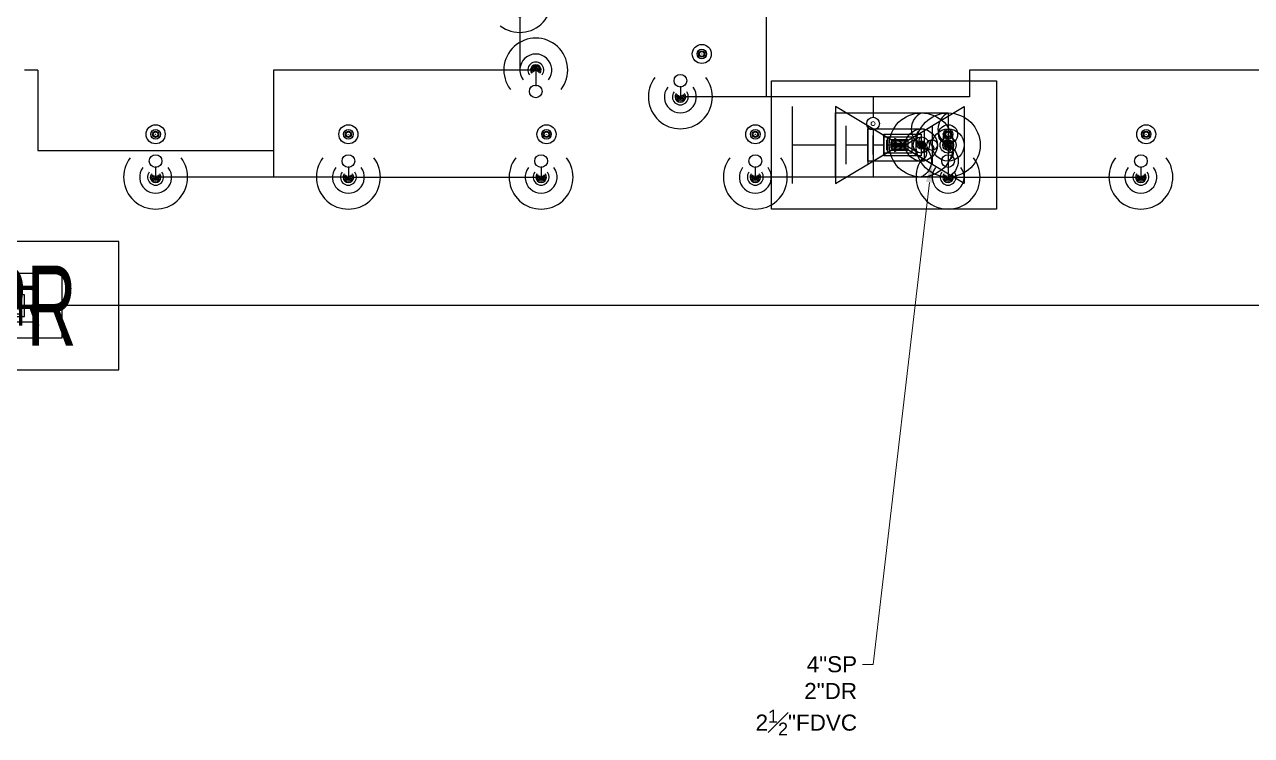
# Model space of a CAD drawing. Extents: x -3559 to 4847, y -109 to 1296.
# Drawn here: x -2374 to -1457, y -109 to 422 of the extents above; entities that cross this region are included whole.
import ezdxf
from ezdxf import colors
from ezdxf.entities.mleader import LeaderData, LeaderLine
from ezdxf.enums import TextEntityAlignment as Align
from ezdxf.math import Vec2, Vec3

# ---------------------------------------------------------------- set-up
doc = ezdxf.new("R2010")
doc.units = 0
doc.header["$LTSCALE"] = 48
doc.header["$MEASUREMENT"] = 0
for name, color, linetype in [('F-DRNP-N', 6, 'Continuous'), ('F-DRNP-N @ 1 (1)', 6, 'Continuous'), ('F-DRNP-N @ 1 (2)', 6, 'Continuous'), ('F-DRNP-N @ 12', 6, 'Continuous'), ('F-DRNP-N @ 128', 6, 'Continuous'), ('F-DRNP-N @ 16', 6, 'Continuous'), ('F-DRNP-N @ 192', 6, 'Continuous'), ('F-DRNP-N @ 2', 6, 'Continuous'), ('F-DRNP-N @ 24', 6, 'Continuous'), ('F-DRNP-N @ 384', 6, 'Continuous'), ('F-DRNP-N @ 4', 6, 'Continuous'), ('F-DRNP-N @ 48', 6, 'Continuous'), ('F-DRNP-N @ 64', 6, 'Continuous'), ('F-DRNP-N @ 768', 6, 'Continuous'), ('F-DRNP-N @ 8', 6, 'Continuous'), ('F-DRNP-N @ 96', 6, 'Continuous'), ('F-FP-N', 2, 'Continuous'), ('F-FP-N @ 1 (1)', 2, 'Continuous'), ('F-FP-N @ 1 (2)', 2, 'Continuous'), ('F-FP-N @ 12', 2, 'Continuous'), ('F-FP-N @ 128', 2, 'Continuous'), ('F-FP-N @ 16', 2, 'Continuous'), ('F-FP-N @ 192', 2, 'Continuous'), ('F-FP-N @ 2', 2, 'Continuous'), ('F-FP-N @ 24', 2, 'Continuous'), ('F-FP-N @ 384', 2, 'Continuous'), ('F-FP-N @ 4', 2, 'Continuous'), ('F-FP-N @ 48', 2, 'Continuous'), ('F-FP-N @ 64', 2, 'Continuous'), ('F-FP-N @ 768', 2, 'Continuous'), ('F-FP-N @ 8', 2, 'Continuous'), ('F-FP-N @ 96', 2, 'Continuous'), ('F-SPRK-HEAD-N', 2, 'Continuous'), ('F-SPRK-HEAD-N @ 1 (1)', 2, 'Continuous'), ('F-SPRK-HEAD-N @ 1 (2)', 2, 'Continuous'), ('F-SPRK-HEAD-N @ 128', 2, 'Continuous'), ('F-SPRK-HEAD-N @ 192', 2, 'Continuous'), ('F-SPRK-HEAD-N @ 48', 2, 'Continuous'), ('F-SPRK-HEAD-N @ 64', 2, 'Continuous'), ('F-SPRK-HEAD-N @ 96', 2, 'Continuous'), ('F-SPRN-N', 1, 'Continuous'), ('F-SPRN-N @ 1 (1)', 1, 'Continuous'), ('F-SPRN-N @ 1 (2)', 1, 'Continuous'), ('F-SPRN-N @ 12', 1, 'Continuous'), ('F-SPRN-N @ 128', 1, 'Continuous'), ('F-SPRN-N @ 16', 1, 'Continuous'), ('F-SPRN-N @ 192', 1, 'Continuous'), ('F-SPRN-N @ 2', 1, 'Continuous'), ('F-SPRN-N @ 24', 1, 'Continuous'), ('F-SPRN-N @ 384', 1, 'Continuous'), ('F-SPRN-N @ 4', 1, 'Continuous'), ('F-SPRN-N @ 48', 1, 'Continuous'), ('F-SPRN-N @ 64', 1, 'Continuous'), ('F-SPRN-N @ 768', 1, 'Continuous'), ('F-SPRN-N @ 8', 1, 'Continuous'), ('F-SPRN-N @ 96', 1, 'Continuous')]:
    doc.layers.add(name, color=color, linetype=linetype)
doc.layers.add('G-ANNO-TEXT', color=70, linetype='Continuous', lineweight=0)
doc.layers.get('0').freeze()
doc.styles.add('Arial', font='arial.ttf')
doc.styles.add('Arial Narrow', font='ARIALN.TTF')

# ---------------------------------------------------------------- blocks, each defined once
blk = doc.blocks.new('*U12')
blk.add_circle((0, 0), 0.0371)
blk = doc.blocks.new('*U772')
at = {"layer": 'F-SPRK-HEAD-N @ 1 (1)'}
blk.add_blockref('*U12', (-1828, 339.74), dxfattribs=at)
at = {"layer": 'F-SPRK-HEAD-N @ 1 (2)'}
blk.add_blockref('*U12', (-1828, 339.74), dxfattribs=at)
at = {"layer": 'F-SPRK-HEAD-N @ 128', "xscale": 128, "yscale": 128, "zscale": 128}
blk.add_blockref('*U12', (-1828, 319.74), dxfattribs=at)
at = {"layer": 'F-SPRK-HEAD-N @ 192', "xscale": 192, "yscale": 192, "zscale": 192}
blk.add_blockref('*U12', (-1828, 339.74), dxfattribs=at)
at = {"layer": 'F-SPRK-HEAD-N @ 48', "xscale": 48, "yscale": 48, "zscale": 48}
blk.add_blockref('*U12', (-1828, 339.74), dxfattribs=at)
at = {"layer": 'F-SPRK-HEAD-N @ 64', "xscale": 64, "yscale": 64, "zscale": 64}
blk.add_blockref('*U12', (-1828, 339.74), dxfattribs=at)
at = {"layer": 'F-SPRK-HEAD-N @ 96', "xscale": 96, "yscale": 96, "zscale": 96}
blk.add_blockref('*U12', (-1828, 339.74), dxfattribs=at)
blk = doc.blocks.new('*U773')
at = {"layer": 'F-SPRK-HEAD-N @ 1 (1)'}
blk.add_blockref('*U12', (-1684, 339.74), dxfattribs=at)
at = {"layer": 'F-SPRK-HEAD-N @ 1 (2)'}
blk.add_blockref('*U12', (-1684, 339.74), dxfattribs=at)
at = {"layer": 'F-SPRK-HEAD-N @ 128', "xscale": 128, "yscale": 128, "zscale": 128}
blk.add_blockref('*U12', (-1684, 319.74), dxfattribs=at)
at = {"layer": 'F-SPRK-HEAD-N @ 192', "xscale": 192, "yscale": 192, "zscale": 192}
blk.add_blockref('*U12', (-1684, 339.74), dxfattribs=at)
at = {"layer": 'F-SPRK-HEAD-N @ 48', "xscale": 48, "yscale": 48, "zscale": 48}
blk.add_blockref('*U12', (-1684, 339.74), dxfattribs=at)
at = {"layer": 'F-SPRK-HEAD-N @ 64', "xscale": 64, "yscale": 64, "zscale": 64}
blk.add_blockref('*U12', (-1684, 339.74), dxfattribs=at)
at = {"layer": 'F-SPRK-HEAD-N @ 96', "xscale": 96, "yscale": 96, "zscale": 96}
blk.add_blockref('*U12', (-1684, 339.74), dxfattribs=at)
blk = doc.blocks.new('*U774')
at = {"layer": 'F-SPRK-HEAD-N @ 1 (1)'}
blk.add_blockref('*U12', (-1536, 339.74), dxfattribs=at)
at = {"layer": 'F-SPRK-HEAD-N @ 1 (2)'}
blk.add_blockref('*U12', (-1536, 339.74), dxfattribs=at)
at = {"layer": 'F-SPRK-HEAD-N @ 128', "xscale": 128, "yscale": 128, "zscale": 128}
blk.add_blockref('*U12', (-1540, 319.74), dxfattribs=at)
at = {"layer": 'F-SPRK-HEAD-N @ 192', "xscale": 192, "yscale": 192, "zscale": 192}
blk.add_blockref('*U12', (-1536, 339.74), dxfattribs=at)
at = {"layer": 'F-SPRK-HEAD-N @ 48', "xscale": 48, "yscale": 48, "zscale": 48}
blk.add_blockref('*U12', (-1536, 339.74), dxfattribs=at)
at = {"layer": 'F-SPRK-HEAD-N @ 64', "xscale": 64, "yscale": 64, "zscale": 64}
blk.add_blockref('*U12', (-1536, 339.74), dxfattribs=at)
at = {"layer": 'F-SPRK-HEAD-N @ 96', "xscale": 96, "yscale": 96, "zscale": 96}
blk.add_blockref('*U12', (-1536, 339.74), dxfattribs=at)
blk = doc.blocks.new('*U13')
at = {"linetype": 'Continuous'}
blk.add_arc((0, 0), 0.0311, 232.567, 127.433, dxfattribs=at)
blk = doc.blocks.new('*U775')
at = {"layer": 'F-SPRN-N @ 1 (1)', "rotation": 270}
blk.add_blockref('*U13', (-1828, 307.74), dxfattribs=at)
at = {"layer": 'F-SPRN-N @ 1 (2)', "rotation": 270}
blk.add_blockref('*U13', (-1828, 307.74), dxfattribs=at)
at = {"layer": 'F-SPRN-N @ 12', "xscale": 12, "yscale": 12, "zscale": 12, "rotation": 270}
blk.add_blockref('*U13', (-1828, 307.74), dxfattribs=at)
at = {"layer": 'F-SPRN-N @ 128', "xscale": 128, "yscale": 128, "zscale": 128, "rotation": 270}
blk.add_blockref('*U13', (-1828, 307.74), dxfattribs=at)
at = {"layer": 'F-SPRN-N @ 16', "xscale": 16, "yscale": 16, "zscale": 16, "rotation": 270}
blk.add_blockref('*U13', (-1828, 307.74), dxfattribs=at)
at = {"layer": 'F-SPRN-N @ 192', "xscale": 192, "yscale": 192, "zscale": 192, "rotation": 270}
blk.add_blockref('*U13', (-1828, 307.74), dxfattribs=at)
at = {"layer": 'F-SPRN-N @ 2', "xscale": 2, "yscale": 2, "zscale": 2, "rotation": 270}
blk.add_blockref('*U13', (-1828, 307.74), dxfattribs=at)
at = {"layer": 'F-SPRN-N @ 24', "xscale": 24, "yscale": 24, "zscale": 24, "rotation": 270}
blk.add_blockref('*U13', (-1828, 307.74), dxfattribs=at)
at = {"layer": 'F-SPRN-N @ 384', "xscale": 384, "yscale": 384, "zscale": 384, "rotation": 270}
blk.add_blockref('*U13', (-1828, 307.74), dxfattribs=at)
at = {"layer": 'F-SPRN-N @ 4', "xscale": 4, "yscale": 4, "zscale": 4, "rotation": 270}
blk.add_blockref('*U13', (-1828, 307.74), dxfattribs=at)
at = {"layer": 'F-SPRN-N @ 48', "xscale": 48, "yscale": 48, "zscale": 48, "rotation": 270}
blk.add_blockref('*U13', (-1828, 307.74), dxfattribs=at)
at = {"layer": 'F-SPRN-N @ 64', "xscale": 64, "yscale": 64, "zscale": 64, "rotation": 270}
blk.add_blockref('*U13', (-1828, 307.74), dxfattribs=at)
at = {"layer": 'F-SPRN-N @ 768', "xscale": 768, "yscale": 768, "zscale": 768, "rotation": 270}
blk.add_blockref('*U13', (-1828, 307.74), dxfattribs=at)
at = {"layer": 'F-SPRN-N @ 8', "xscale": 8, "yscale": 8, "zscale": 8, "rotation": 270}
blk.add_blockref('*U13', (-1828, 307.74), dxfattribs=at)
at = {"layer": 'F-SPRN-N @ 96', "xscale": 96, "yscale": 96, "zscale": 96, "rotation": 270}
blk.add_blockref('*U13', (-1828, 307.74), dxfattribs=at)
blk = doc.blocks.new('*U776')
at = {"layer": 'F-SPRN-N @ 1 (1)', "rotation": 270}
blk.add_blockref('*U13', (-1684, 307.74), dxfattribs=at)
at = {"layer": 'F-SPRN-N @ 1 (2)', "rotation": 270}
blk.add_blockref('*U13', (-1684, 307.74), dxfattribs=at)
at = {"layer": 'F-SPRN-N @ 12', "xscale": 12, "yscale": 12, "zscale": 12, "rotation": 270}
blk.add_blockref('*U13', (-1684, 307.74), dxfattribs=at)
at = {"layer": 'F-SPRN-N @ 128', "xscale": 128, "yscale": 128, "zscale": 128, "rotation": 270}
blk.add_blockref('*U13', (-1684, 307.74), dxfattribs=at)
at = {"layer": 'F-SPRN-N @ 16', "xscale": 16, "yscale": 16, "zscale": 16, "rotation": 270}
blk.add_blockref('*U13', (-1684, 307.74), dxfattribs=at)
at = {"layer": 'F-SPRN-N @ 192', "xscale": 192, "yscale": 192, "zscale": 192, "rotation": 270}
blk.add_blockref('*U13', (-1684, 307.74), dxfattribs=at)
at = {"layer": 'F-SPRN-N @ 2', "xscale": 2, "yscale": 2, "zscale": 2, "rotation": 270}
blk.add_blockref('*U13', (-1684, 307.74), dxfattribs=at)
at = {"layer": 'F-SPRN-N @ 24', "xscale": 24, "yscale": 24, "zscale": 24, "rotation": 270}
blk.add_blockref('*U13', (-1684, 307.74), dxfattribs=at)
at = {"layer": 'F-SPRN-N @ 384', "xscale": 384, "yscale": 384, "zscale": 384, "rotation": 270}
blk.add_blockref('*U13', (-1684, 307.74), dxfattribs=at)
at = {"layer": 'F-SPRN-N @ 4', "xscale": 4, "yscale": 4, "zscale": 4, "rotation": 270}
blk.add_blockref('*U13', (-1684, 307.74), dxfattribs=at)
at = {"layer": 'F-SPRN-N @ 48', "xscale": 48, "yscale": 48, "zscale": 48, "rotation": 270}
blk.add_blockref('*U13', (-1684, 307.74), dxfattribs=at)
at = {"layer": 'F-SPRN-N @ 64', "xscale": 64, "yscale": 64, "zscale": 64, "rotation": 270}
blk.add_blockref('*U13', (-1684, 307.74), dxfattribs=at)
at = {"layer": 'F-SPRN-N @ 768', "xscale": 768, "yscale": 768, "zscale": 768, "rotation": 270}
blk.add_blockref('*U13', (-1684, 307.74), dxfattribs=at)
at = {"layer": 'F-SPRN-N @ 8', "xscale": 8, "yscale": 8, "zscale": 8, "rotation": 270}
blk.add_blockref('*U13', (-1684, 307.74), dxfattribs=at)
at = {"layer": 'F-SPRN-N @ 96', "xscale": 96, "yscale": 96, "zscale": 96, "rotation": 270}
blk.add_blockref('*U13', (-1684, 307.74), dxfattribs=at)
blk = doc.blocks.new('*U777')
at = {"layer": 'F-SPRN-N @ 1 (1)', "rotation": 270}
blk.add_blockref('*U13', (-1540, 307.74), dxfattribs=at)
at = {"layer": 'F-SPRN-N @ 1 (2)', "rotation": 270}
blk.add_blockref('*U13', (-1540, 307.74), dxfattribs=at)
at = {"layer": 'F-SPRN-N @ 12', "xscale": 12, "yscale": 12, "zscale": 12, "rotation": 270}
blk.add_blockref('*U13', (-1540, 307.74), dxfattribs=at)
at = {"layer": 'F-SPRN-N @ 128', "xscale": 128, "yscale": 128, "zscale": 128, "rotation": 270}
blk.add_blockref('*U13', (-1540, 307.74), dxfattribs=at)
at = {"layer": 'F-SPRN-N @ 16', "xscale": 16, "yscale": 16, "zscale": 16, "rotation": 270}
blk.add_blockref('*U13', (-1540, 307.74), dxfattribs=at)
at = {"layer": 'F-SPRN-N @ 192', "xscale": 192, "yscale": 192, "zscale": 192, "rotation": 270}
blk.add_blockref('*U13', (-1540, 307.74), dxfattribs=at)
at = {"layer": 'F-SPRN-N @ 2', "xscale": 2, "yscale": 2, "zscale": 2, "rotation": 270}
blk.add_blockref('*U13', (-1540, 307.74), dxfattribs=at)
at = {"layer": 'F-SPRN-N @ 24', "xscale": 24, "yscale": 24, "zscale": 24, "rotation": 270}
blk.add_blockref('*U13', (-1540, 307.74), dxfattribs=at)
at = {"layer": 'F-SPRN-N @ 384', "xscale": 384, "yscale": 384, "zscale": 384, "rotation": 270}
blk.add_blockref('*U13', (-1540, 307.74), dxfattribs=at)
at = {"layer": 'F-SPRN-N @ 4', "xscale": 4, "yscale": 4, "zscale": 4, "rotation": 270}
blk.add_blockref('*U13', (-1540, 307.74), dxfattribs=at)
at = {"layer": 'F-SPRN-N @ 48', "xscale": 48, "yscale": 48, "zscale": 48, "rotation": 270}
blk.add_blockref('*U13', (-1540, 307.74), dxfattribs=at)
at = {"layer": 'F-SPRN-N @ 64', "xscale": 64, "yscale": 64, "zscale": 64, "rotation": 270}
blk.add_blockref('*U13', (-1540, 307.74), dxfattribs=at)
at = {"layer": 'F-SPRN-N @ 768', "xscale": 768, "yscale": 768, "zscale": 768, "rotation": 270}
blk.add_blockref('*U13', (-1540, 307.74), dxfattribs=at)
at = {"layer": 'F-SPRN-N @ 8', "xscale": 8, "yscale": 8, "zscale": 8, "rotation": 270}
blk.add_blockref('*U13', (-1540, 307.74), dxfattribs=at)
at = {"layer": 'F-SPRN-N @ 96', "xscale": 96, "yscale": 96, "zscale": 96, "rotation": 270}
blk.add_blockref('*U13', (-1540, 307.74), dxfattribs=at)
blk = doc.blocks.new('*U778')
at = {"layer": 'F-SPRK-HEAD-N @ 1 (1)'}
blk.add_blockref('*U12', (-2276, 339.74), dxfattribs=at)
at = {"layer": 'F-SPRK-HEAD-N @ 1 (2)'}
blk.add_blockref('*U12', (-2276, 339.74), dxfattribs=at)
at = {"layer": 'F-SPRK-HEAD-N @ 128', "xscale": 128, "yscale": 128, "zscale": 128}
blk.add_blockref('*U12', (-2276, 319.74), dxfattribs=at)
at = {"layer": 'F-SPRK-HEAD-N @ 192', "xscale": 192, "yscale": 192, "zscale": 192}
blk.add_blockref('*U12', (-2276, 339.74), dxfattribs=at)
at = {"layer": 'F-SPRK-HEAD-N @ 48', "xscale": 48, "yscale": 48, "zscale": 48}
blk.add_blockref('*U12', (-2276, 339.74), dxfattribs=at)
at = {"layer": 'F-SPRK-HEAD-N @ 64', "xscale": 64, "yscale": 64, "zscale": 64}
blk.add_blockref('*U12', (-2276, 339.74), dxfattribs=at)
at = {"layer": 'F-SPRK-HEAD-N @ 96', "xscale": 96, "yscale": 96, "zscale": 96}
blk.add_blockref('*U12', (-2276, 339.74), dxfattribs=at)
blk = doc.blocks.new('*U779')
at = {"layer": 'F-SPRK-HEAD-N @ 1 (1)'}
blk.add_blockref('*U12', (-2132, 339.74), dxfattribs=at)
at = {"layer": 'F-SPRK-HEAD-N @ 1 (2)'}
blk.add_blockref('*U12', (-2132, 339.74), dxfattribs=at)
at = {"layer": 'F-SPRK-HEAD-N @ 128', "xscale": 128, "yscale": 128, "zscale": 128}
blk.add_blockref('*U12', (-2132, 319.74), dxfattribs=at)
at = {"layer": 'F-SPRK-HEAD-N @ 192', "xscale": 192, "yscale": 192, "zscale": 192}
blk.add_blockref('*U12', (-2132, 339.74), dxfattribs=at)
at = {"layer": 'F-SPRK-HEAD-N @ 48', "xscale": 48, "yscale": 48, "zscale": 48}
blk.add_blockref('*U12', (-2132, 339.74), dxfattribs=at)
at = {"layer": 'F-SPRK-HEAD-N @ 64', "xscale": 64, "yscale": 64, "zscale": 64}
blk.add_blockref('*U12', (-2132, 339.74), dxfattribs=at)
at = {"layer": 'F-SPRK-HEAD-N @ 96', "xscale": 96, "yscale": 96, "zscale": 96}
blk.add_blockref('*U12', (-2132, 339.74), dxfattribs=at)
blk = doc.blocks.new('*U780')
at = {"layer": 'F-SPRK-HEAD-N @ 1 (1)'}
blk.add_blockref('*U12', (-1984, 339.74), dxfattribs=at)
at = {"layer": 'F-SPRK-HEAD-N @ 1 (2)'}
blk.add_blockref('*U12', (-1984, 339.74), dxfattribs=at)
at = {"layer": 'F-SPRK-HEAD-N @ 128', "xscale": 128, "yscale": 128, "zscale": 128}
blk.add_blockref('*U12', (-1988, 319.74), dxfattribs=at)
at = {"layer": 'F-SPRK-HEAD-N @ 192', "xscale": 192, "yscale": 192, "zscale": 192}
blk.add_blockref('*U12', (-1984, 339.74), dxfattribs=at)
at = {"layer": 'F-SPRK-HEAD-N @ 48', "xscale": 48, "yscale": 48, "zscale": 48}
blk.add_blockref('*U12', (-1984, 339.74), dxfattribs=at)
at = {"layer": 'F-SPRK-HEAD-N @ 64', "xscale": 64, "yscale": 64, "zscale": 64}
blk.add_blockref('*U12', (-1984, 339.74), dxfattribs=at)
at = {"layer": 'F-SPRK-HEAD-N @ 96', "xscale": 96, "yscale": 96, "zscale": 96}
blk.add_blockref('*U12', (-1984, 339.74), dxfattribs=at)
blk = doc.blocks.new('*U781')
at = {"layer": 'F-SPRN-N @ 1 (1)', "rotation": 270}
blk.add_blockref('*U13', (-2276, 307.74), dxfattribs=at)
at = {"layer": 'F-SPRN-N @ 1 (2)', "rotation": 270}
blk.add_blockref('*U13', (-2276, 307.74), dxfattribs=at)
at = {"layer": 'F-SPRN-N @ 12', "xscale": 12, "yscale": 12, "zscale": 12, "rotation": 270}
blk.add_blockref('*U13', (-2276, 307.74), dxfattribs=at)
at = {"layer": 'F-SPRN-N @ 128', "xscale": 128, "yscale": 128, "zscale": 128, "rotation": 270}
blk.add_blockref('*U13', (-2276, 307.74), dxfattribs=at)
at = {"layer": 'F-SPRN-N @ 16', "xscale": 16, "yscale": 16, "zscale": 16, "rotation": 270}
blk.add_blockref('*U13', (-2276, 307.74), dxfattribs=at)
at = {"layer": 'F-SPRN-N @ 192', "xscale": 192, "yscale": 192, "zscale": 192, "rotation": 270}
blk.add_blockref('*U13', (-2276, 307.74), dxfattribs=at)
at = {"layer": 'F-SPRN-N @ 2', "xscale": 2, "yscale": 2, "zscale": 2, "rotation": 270}
blk.add_blockref('*U13', (-2276, 307.74), dxfattribs=at)
at = {"layer": 'F-SPRN-N @ 24', "xscale": 24, "yscale": 24, "zscale": 24, "rotation": 270}
blk.add_blockref('*U13', (-2276, 307.74), dxfattribs=at)
at = {"layer": 'F-SPRN-N @ 384', "xscale": 384, "yscale": 384, "zscale": 384, "rotation": 270}
blk.add_blockref('*U13', (-2276, 307.74), dxfattribs=at)
at = {"layer": 'F-SPRN-N @ 4', "xscale": 4, "yscale": 4, "zscale": 4, "rotation": 270}
blk.add_blockref('*U13', (-2276, 307.74), dxfattribs=at)
at = {"layer": 'F-SPRN-N @ 48', "xscale": 48, "yscale": 48, "zscale": 48, "rotation": 270}
blk.add_blockref('*U13', (-2276, 307.74), dxfattribs=at)
at = {"layer": 'F-SPRN-N @ 64', "xscale": 64, "yscale": 64, "zscale": 64, "rotation": 270}
blk.add_blockref('*U13', (-2276, 307.74), dxfattribs=at)
at = {"layer": 'F-SPRN-N @ 768', "xscale": 768, "yscale": 768, "zscale": 768, "rotation": 270}
blk.add_blockref('*U13', (-2276, 307.74), dxfattribs=at)
at = {"layer": 'F-SPRN-N @ 8', "xscale": 8, "yscale": 8, "zscale": 8, "rotation": 270}
blk.add_blockref('*U13', (-2276, 307.74), dxfattribs=at)
at = {"layer": 'F-SPRN-N @ 96', "xscale": 96, "yscale": 96, "zscale": 96, "rotation": 270}
blk.add_blockref('*U13', (-2276, 307.74), dxfattribs=at)
blk = doc.blocks.new('*U782')
at = {"layer": 'F-SPRN-N @ 1 (1)', "rotation": 270}
blk.add_blockref('*U13', (-2132, 307.74), dxfattribs=at)
at = {"layer": 'F-SPRN-N @ 1 (2)', "rotation": 270}
blk.add_blockref('*U13', (-2132, 307.74), dxfattribs=at)
at = {"layer": 'F-SPRN-N @ 12', "xscale": 12, "yscale": 12, "zscale": 12, "rotation": 270}
blk.add_blockref('*U13', (-2132, 307.74), dxfattribs=at)
at = {"layer": 'F-SPRN-N @ 128', "xscale": 128, "yscale": 128, "zscale": 128, "rotation": 270}
blk.add_blockref('*U13', (-2132, 307.74), dxfattribs=at)
at = {"layer": 'F-SPRN-N @ 16', "xscale": 16, "yscale": 16, "zscale": 16, "rotation": 270}
blk.add_blockref('*U13', (-2132, 307.74), dxfattribs=at)
at = {"layer": 'F-SPRN-N @ 192', "xscale": 192, "yscale": 192, "zscale": 192, "rotation": 270}
blk.add_blockref('*U13', (-2132, 307.74), dxfattribs=at)
at = {"layer": 'F-SPRN-N @ 2', "xscale": 2, "yscale": 2, "zscale": 2, "rotation": 270}
blk.add_blockref('*U13', (-2132, 307.74), dxfattribs=at)
at = {"layer": 'F-SPRN-N @ 24', "xscale": 24, "yscale": 24, "zscale": 24, "rotation": 270}
blk.add_blockref('*U13', (-2132, 307.74), dxfattribs=at)
at = {"layer": 'F-SPRN-N @ 384', "xscale": 384, "yscale": 384, "zscale": 384, "rotation": 270}
blk.add_blockref('*U13', (-2132, 307.74), dxfattribs=at)
at = {"layer": 'F-SPRN-N @ 4', "xscale": 4, "yscale": 4, "zscale": 4, "rotation": 270}
blk.add_blockref('*U13', (-2132, 307.74), dxfattribs=at)
at = {"layer": 'F-SPRN-N @ 48', "xscale": 48, "yscale": 48, "zscale": 48, "rotation": 270}
blk.add_blockref('*U13', (-2132, 307.74), dxfattribs=at)
at = {"layer": 'F-SPRN-N @ 64', "xscale": 64, "yscale": 64, "zscale": 64, "rotation": 270}
blk.add_blockref('*U13', (-2132, 307.74), dxfattribs=at)
at = {"layer": 'F-SPRN-N @ 768', "xscale": 768, "yscale": 768, "zscale": 768, "rotation": 270}
blk.add_blockref('*U13', (-2132, 307.74), dxfattribs=at)
at = {"layer": 'F-SPRN-N @ 8', "xscale": 8, "yscale": 8, "zscale": 8, "rotation": 270}
blk.add_blockref('*U13', (-2132, 307.74), dxfattribs=at)
at = {"layer": 'F-SPRN-N @ 96', "xscale": 96, "yscale": 96, "zscale": 96, "rotation": 270}
blk.add_blockref('*U13', (-2132, 307.74), dxfattribs=at)
blk = doc.blocks.new('*U783')
at = {"layer": 'F-SPRN-N @ 1 (1)', "rotation": 270}
blk.add_blockref('*U13', (-1988, 307.74), dxfattribs=at)
at = {"layer": 'F-SPRN-N @ 1 (2)', "rotation": 270}
blk.add_blockref('*U13', (-1988, 307.74), dxfattribs=at)
at = {"layer": 'F-SPRN-N @ 12', "xscale": 12, "yscale": 12, "zscale": 12, "rotation": 270}
blk.add_blockref('*U13', (-1988, 307.74), dxfattribs=at)
at = {"layer": 'F-SPRN-N @ 128', "xscale": 128, "yscale": 128, "zscale": 128, "rotation": 270}
blk.add_blockref('*U13', (-1988, 307.74), dxfattribs=at)
at = {"layer": 'F-SPRN-N @ 16', "xscale": 16, "yscale": 16, "zscale": 16, "rotation": 270}
blk.add_blockref('*U13', (-1988, 307.74), dxfattribs=at)
at = {"layer": 'F-SPRN-N @ 192', "xscale": 192, "yscale": 192, "zscale": 192, "rotation": 270}
blk.add_blockref('*U13', (-1988, 307.74), dxfattribs=at)
at = {"layer": 'F-SPRN-N @ 2', "xscale": 2, "yscale": 2, "zscale": 2, "rotation": 270}
blk.add_blockref('*U13', (-1988, 307.74), dxfattribs=at)
at = {"layer": 'F-SPRN-N @ 24', "xscale": 24, "yscale": 24, "zscale": 24, "rotation": 270}
blk.add_blockref('*U13', (-1988, 307.74), dxfattribs=at)
at = {"layer": 'F-SPRN-N @ 384', "xscale": 384, "yscale": 384, "zscale": 384, "rotation": 270}
blk.add_blockref('*U13', (-1988, 307.74), dxfattribs=at)
at = {"layer": 'F-SPRN-N @ 4', "xscale": 4, "yscale": 4, "zscale": 4, "rotation": 270}
blk.add_blockref('*U13', (-1988, 307.74), dxfattribs=at)
at = {"layer": 'F-SPRN-N @ 48', "xscale": 48, "yscale": 48, "zscale": 48, "rotation": 270}
blk.add_blockref('*U13', (-1988, 307.74), dxfattribs=at)
at = {"layer": 'F-SPRN-N @ 64', "xscale": 64, "yscale": 64, "zscale": 64, "rotation": 270}
blk.add_blockref('*U13', (-1988, 307.74), dxfattribs=at)
at = {"layer": 'F-SPRN-N @ 768', "xscale": 768, "yscale": 768, "zscale": 768, "rotation": 270}
blk.add_blockref('*U13', (-1988, 307.74), dxfattribs=at)
at = {"layer": 'F-SPRN-N @ 8', "xscale": 8, "yscale": 8, "zscale": 8, "rotation": 270}
blk.add_blockref('*U13', (-1988, 307.74), dxfattribs=at)
at = {"layer": 'F-SPRN-N @ 96', "xscale": 96, "yscale": 96, "zscale": 96, "rotation": 270}
blk.add_blockref('*U13', (-1988, 307.74), dxfattribs=at)
blk = doc.blocks.new('*U797')
at = {"layer": 'F-SPRK-HEAD-N @ 1 (1)'}
blk.add_blockref('*U12', (-1868, 399.74), dxfattribs=at)
at = {"layer": 'F-SPRK-HEAD-N @ 1 (2)'}
blk.add_blockref('*U12', (-1868, 399.74), dxfattribs=at)
at = {"layer": 'F-SPRK-HEAD-N @ 128', "xscale": 128, "yscale": 128, "zscale": 128}
blk.add_blockref('*U12', (-1884, 379.74), dxfattribs=at)
at = {"layer": 'F-SPRK-HEAD-N @ 192', "xscale": 192, "yscale": 192, "zscale": 192}
blk.add_blockref('*U12', (-1868, 399.74), dxfattribs=at)
at = {"layer": 'F-SPRK-HEAD-N @ 48', "xscale": 48, "yscale": 48, "zscale": 48}
blk.add_blockref('*U12', (-1868, 399.74), dxfattribs=at)
at = {"layer": 'F-SPRK-HEAD-N @ 64', "xscale": 64, "yscale": 64, "zscale": 64}
blk.add_blockref('*U12', (-1868, 399.74), dxfattribs=at)
at = {"layer": 'F-SPRK-HEAD-N @ 96', "xscale": 96, "yscale": 96, "zscale": 96}
blk.add_blockref('*U12', (-1868, 399.74), dxfattribs=at)
blk = doc.blocks.new('*U805')
at = {"layer": 'F-SPRN-N @ 1 (1)'}
blk.add_blockref('*U13', (-2004, 439.74), dxfattribs=at)
at = {"layer": 'F-SPRN-N @ 1 (2)'}
blk.add_blockref('*U13', (-2004, 439.74), dxfattribs=at)
at = {"layer": 'F-SPRN-N @ 12', "xscale": 12, "yscale": 12, "zscale": 12}
blk.add_blockref('*U13', (-2004, 439.74), dxfattribs=at)
at = {"layer": 'F-SPRN-N @ 128', "xscale": 128, "yscale": 128, "zscale": 128}
blk.add_blockref('*U13', (-2004, 455.74), dxfattribs=at)
at = {"layer": 'F-SPRN-N @ 16', "xscale": 16, "yscale": 16, "zscale": 16}
blk.add_blockref('*U13', (-2004, 439.74), dxfattribs=at)
at = {"layer": 'F-SPRN-N @ 192', "xscale": 192, "yscale": 192, "zscale": 192}
blk.add_blockref('*U13', (-2004, 439.74), dxfattribs=at)
at = {"layer": 'F-SPRN-N @ 2', "xscale": 2, "yscale": 2, "zscale": 2}
blk.add_blockref('*U13', (-2004, 439.74), dxfattribs=at)
at = {"layer": 'F-SPRN-N @ 24', "xscale": 24, "yscale": 24, "zscale": 24}
blk.add_blockref('*U13', (-2004, 439.74), dxfattribs=at)
at = {"layer": 'F-SPRN-N @ 384', "xscale": 384, "yscale": 384, "zscale": 384}
blk.add_blockref('*U13', (-2004, 439.74), dxfattribs=at)
at = {"layer": 'F-SPRN-N @ 4', "xscale": 4, "yscale": 4, "zscale": 4}
blk.add_blockref('*U13', (-2004, 439.74), dxfattribs=at)
at = {"layer": 'F-SPRN-N @ 48', "xscale": 48, "yscale": 48, "zscale": 48}
blk.add_blockref('*U13', (-2004, 439.74), dxfattribs=at)
at = {"layer": 'F-SPRN-N @ 64', "xscale": 64, "yscale": 64, "zscale": 64}
blk.add_blockref('*U13', (-2004, 439.74), dxfattribs=at)
at = {"layer": 'F-SPRN-N @ 768', "xscale": 768, "yscale": 768, "zscale": 768}
blk.add_blockref('*U13', (-2004, 439.74), dxfattribs=at)
at = {"layer": 'F-SPRN-N @ 8', "xscale": 8, "yscale": 8, "zscale": 8}
blk.add_blockref('*U13', (-2004, 439.74), dxfattribs=at)
at = {"layer": 'F-SPRN-N @ 96', "xscale": 96, "yscale": 96, "zscale": 96}
blk.add_blockref('*U13', (-2004, 439.74), dxfattribs=at)
blk = doc.blocks.new('*U14')
blk.add_circle((0, 0), 0.0371)
at = {"color": 7, "lineweight": 0}
blk.add_circle((0, 0), 0.0117, dxfattribs=at)
blk = doc.blocks.new('*U822')
at = {"layer": 'F-SPRN-N @ 1 (1)', "rotation": 270}
blk.add_blockref('*U13', (-1884, 367.74), dxfattribs=at)
at = {"layer": 'F-SPRN-N @ 1 (2)', "rotation": 270}
blk.add_blockref('*U13', (-1884, 367.74), dxfattribs=at)
at = {"layer": 'F-SPRN-N @ 12', "xscale": 12, "yscale": 12, "zscale": 12, "rotation": 270}
blk.add_blockref('*U13', (-1884, 367.74), dxfattribs=at)
at = {"layer": 'F-SPRN-N @ 128', "xscale": 128, "yscale": 128, "zscale": 128, "rotation": 270}
blk.add_blockref('*U13', (-1884, 367.74), dxfattribs=at)
at = {"layer": 'F-SPRN-N @ 16', "xscale": 16, "yscale": 16, "zscale": 16, "rotation": 270}
blk.add_blockref('*U13', (-1884, 367.74), dxfattribs=at)
at = {"layer": 'F-SPRN-N @ 192', "xscale": 192, "yscale": 192, "zscale": 192, "rotation": 270}
blk.add_blockref('*U13', (-1884, 367.74), dxfattribs=at)
at = {"layer": 'F-SPRN-N @ 2', "xscale": 2, "yscale": 2, "zscale": 2, "rotation": 270}
blk.add_blockref('*U13', (-1884, 367.74), dxfattribs=at)
at = {"layer": 'F-SPRN-N @ 24', "xscale": 24, "yscale": 24, "zscale": 24, "rotation": 270}
blk.add_blockref('*U13', (-1884, 367.74), dxfattribs=at)
at = {"layer": 'F-SPRN-N @ 384', "xscale": 384, "yscale": 384, "zscale": 384, "rotation": 270}
blk.add_blockref('*U13', (-1884, 367.74), dxfattribs=at)
at = {"layer": 'F-SPRN-N @ 4', "xscale": 4, "yscale": 4, "zscale": 4, "rotation": 270}
blk.add_blockref('*U13', (-1884, 367.74), dxfattribs=at)
at = {"layer": 'F-SPRN-N @ 48', "xscale": 48, "yscale": 48, "zscale": 48, "rotation": 270}
blk.add_blockref('*U13', (-1884, 367.74), dxfattribs=at)
at = {"layer": 'F-SPRN-N @ 64', "xscale": 64, "yscale": 64, "zscale": 64, "rotation": 270}
blk.add_blockref('*U13', (-1884, 367.74), dxfattribs=at)
at = {"layer": 'F-SPRN-N @ 768', "xscale": 768, "yscale": 768, "zscale": 768, "rotation": 270}
blk.add_blockref('*U13', (-1884, 367.74), dxfattribs=at)
at = {"layer": 'F-SPRN-N @ 8', "xscale": 8, "yscale": 8, "zscale": 8, "rotation": 270}
blk.add_blockref('*U13', (-1884, 367.74), dxfattribs=at)
at = {"layer": 'F-SPRN-N @ 96', "xscale": 96, "yscale": 96, "zscale": 96, "rotation": 270}
blk.add_blockref('*U13', (-1884, 367.74), dxfattribs=at)
blk = doc.blocks.new('*U18')
at = {"layer": 'DEFPOINTS'}
blk.add_lwpolyline([(-0.11, -0.0625), (0.11, -0.0625), (0.11, 0.0625), (-0.11, 0.0625)], close=True, dxfattribs=at)
at = {"style": 'Arial Narrow', "width": 0.75}
blk.add_text('SPR', height=0.07812, dxfattribs=at).set_placement((0, 0), align=Align.MIDDLE)
blk = doc.blocks.new('*U828')
at = {"layer": 'F-SPRN-N @ 1 (1)', "linetype": 'ByBlock', "lineweight": -2}
blk.add_blockref('*U18', (-2388, 211.74), dxfattribs=at)
at = {"layer": 'F-SPRN-N @ 128', "linetype": 'ByBlock', "lineweight": -2, "xscale": 128, "yscale": 128, "zscale": 128}
blk.add_blockref('*U18', (-2388, 211.74), dxfattribs=at)
at = {"layer": 'F-SPRN-N @ 192', "linetype": 'ByBlock', "lineweight": -2, "xscale": 192, "yscale": 192, "zscale": 192}
blk.add_blockref('*U18', (-2388, 211.74), dxfattribs=at)
at = {"layer": 'F-SPRN-N @ 384', "linetype": 'ByBlock', "lineweight": -2, "xscale": 384, "yscale": 384, "zscale": 384}
blk.add_blockref('*U18', (-2388, 211.74), dxfattribs=at)
at = {"layer": 'F-SPRN-N @ 48', "linetype": 'ByBlock', "lineweight": -2, "xscale": 48, "yscale": 48, "zscale": 48}
blk.add_blockref('*U18', (-2388, 211.74), dxfattribs=at)
at = {"layer": 'F-SPRN-N @ 64', "linetype": 'ByBlock', "lineweight": -2, "xscale": 64, "yscale": 64, "zscale": 64}
blk.add_blockref('*U18', (-2388, 211.74), dxfattribs=at)
at = {"layer": 'F-SPRN-N @ 768', "linetype": 'ByBlock', "lineweight": -2, "xscale": 768, "yscale": 768, "zscale": 768}
blk.add_blockref('*U18', (-2388, 211.74), dxfattribs=at)
at = {"layer": 'F-SPRN-N @ 96', "linetype": 'ByBlock', "lineweight": -2, "xscale": 96, "yscale": 96, "zscale": 96}
blk.add_blockref('*U18', (-2388, 211.74), dxfattribs=at)
blk = doc.blocks.new('*U835')
at = {"layer": 'F-SPRN-N @ 1 (1)', "rotation": 89.99999999999999}
blk.add_blockref('*U13', (-1992, 387.74), dxfattribs=at)
at = {"layer": 'F-SPRN-N @ 1 (2)', "rotation": 89.99999999999999}
blk.add_blockref('*U13', (-1992, 387.74), dxfattribs=at)
at = {"layer": 'F-SPRN-N @ 12', "xscale": 12, "yscale": 12, "zscale": 12, "rotation": 89.99999999999999}
blk.add_blockref('*U13', (-1992, 387.74), dxfattribs=at)
at = {"layer": 'F-SPRN-N @ 128', "xscale": 128, "yscale": 128, "zscale": 128, "rotation": 89.99999999999999}
blk.add_blockref('*U13', (-1992, 387.74), dxfattribs=at)
at = {"layer": 'F-SPRN-N @ 16', "xscale": 16, "yscale": 16, "zscale": 16, "rotation": 89.99999999999999}
blk.add_blockref('*U13', (-1992, 387.74), dxfattribs=at)
at = {"layer": 'F-SPRN-N @ 192', "xscale": 192, "yscale": 192, "zscale": 192, "rotation": 89.99999999999999}
blk.add_blockref('*U13', (-1992, 387.74), dxfattribs=at)
at = {"layer": 'F-SPRN-N @ 2', "xscale": 2, "yscale": 2, "zscale": 2, "rotation": 89.99999999999999}
blk.add_blockref('*U13', (-1992, 387.74), dxfattribs=at)
at = {"layer": 'F-SPRN-N @ 24', "xscale": 24, "yscale": 24, "zscale": 24, "rotation": 89.99999999999999}
blk.add_blockref('*U13', (-1992, 387.74), dxfattribs=at)
at = {"layer": 'F-SPRN-N @ 384', "xscale": 384, "yscale": 384, "zscale": 384, "rotation": 89.99999999999999}
blk.add_blockref('*U13', (-1992, 387.74), dxfattribs=at)
at = {"layer": 'F-SPRN-N @ 4', "xscale": 4, "yscale": 4, "zscale": 4, "rotation": 89.99999999999999}
blk.add_blockref('*U13', (-1992, 387.74), dxfattribs=at)
at = {"layer": 'F-SPRN-N @ 48', "xscale": 48, "yscale": 48, "zscale": 48, "rotation": 89.99999999999999}
blk.add_blockref('*U13', (-1992, 387.74), dxfattribs=at)
at = {"layer": 'F-SPRN-N @ 64', "xscale": 64, "yscale": 64, "zscale": 64, "rotation": 89.99999999999999}
blk.add_blockref('*U13', (-1992, 387.74), dxfattribs=at)
at = {"layer": 'F-SPRN-N @ 768', "xscale": 768, "yscale": 768, "zscale": 768, "rotation": 89.99999999999999}
blk.add_blockref('*U13', (-1992, 387.74), dxfattribs=at)
at = {"layer": 'F-SPRN-N @ 8', "xscale": 8, "yscale": 8, "zscale": 8, "rotation": 89.99999999999999}
blk.add_blockref('*U13', (-1992, 387.74), dxfattribs=at)
at = {"layer": 'F-SPRN-N @ 96', "xscale": 96, "yscale": 96, "zscale": 96, "rotation": 89.99999999999999}
blk.add_blockref('*U13', (-1992, 387.74), dxfattribs=at)
blk = doc.blocks.new('*U6')
blk.add_lwpolyline([(0, 0.0311, 0.634258), (0, 0, -0.634258), (0, -0.0311)], format="xyb")
blk.add_circle((0, 0), 0.0312)
blk = doc.blocks.new('*U847')
at = {"layer": 'F-FP-N @ 1 (1)'}
blk.add_blockref('*U6', (-1704, 331.74), dxfattribs=at)
at = {"layer": 'F-FP-N @ 1 (2)'}
blk.add_blockref('*U6', (-1704, 331.74), dxfattribs=at)
at = {"layer": 'F-FP-N @ 12', "xscale": 12, "yscale": 12, "zscale": 12}
blk.add_blockref('*U6', (-1704, 331.74), dxfattribs=at)
at = {"layer": 'F-FP-N @ 128', "xscale": 128, "yscale": 128, "zscale": 128}
blk.add_blockref('*U6', (-1696, 331.74), dxfattribs=at)
at = {"layer": 'F-FP-N @ 16', "xscale": 16, "yscale": 16, "zscale": 16}
blk.add_blockref('*U6', (-1704, 331.74), dxfattribs=at)
at = {"layer": 'F-FP-N @ 192', "xscale": 192, "yscale": 192, "zscale": 192}
blk.add_blockref('*U6', (-1704, 331.74), dxfattribs=at)
at = {"layer": 'F-FP-N @ 2', "xscale": 2, "yscale": 2, "zscale": 2}
blk.add_blockref('*U6', (-1704, 331.74), dxfattribs=at)
at = {"layer": 'F-FP-N @ 24', "xscale": 24, "yscale": 24, "zscale": 24}
blk.add_blockref('*U6', (-1704, 331.74), dxfattribs=at)
at = {"layer": 'F-FP-N @ 384', "xscale": 384, "yscale": 384, "zscale": 384}
blk.add_blockref('*U6', (-1704, 331.74), dxfattribs=at)
at = {"layer": 'F-FP-N @ 4', "xscale": 4, "yscale": 4, "zscale": 4}
blk.add_blockref('*U6', (-1704, 331.74), dxfattribs=at)
at = {"layer": 'F-FP-N @ 48', "xscale": 48, "yscale": 48, "zscale": 48}
blk.add_blockref('*U6', (-1704, 331.74), dxfattribs=at)
at = {"layer": 'F-FP-N @ 64', "xscale": 64, "yscale": 64, "zscale": 64}
blk.add_blockref('*U6', (-1704, 331.74), dxfattribs=at)
at = {"layer": 'F-FP-N @ 768', "xscale": 768, "yscale": 768, "zscale": 768}
blk.add_blockref('*U6', (-1704, 331.74), dxfattribs=at)
at = {"layer": 'F-FP-N @ 8', "xscale": 8, "yscale": 8, "zscale": 8}
blk.add_blockref('*U6', (-1704, 331.74), dxfattribs=at)
at = {"layer": 'F-FP-N @ 96', "xscale": 96, "yscale": 96, "zscale": 96}
blk.add_blockref('*U6', (-1704, 331.74), dxfattribs=at)
blk = doc.blocks.new('*U27')
at = {"color": 0}
for p, q in [((0.1049, -0.0375), (0.1049, 0.0375)), ((0.0625, 0), (0.1049, 0))]:
    blk.add_line(p, q, dxfattribs=at)
blk.add_lwpolyline([(-0.0938, 0.0625), (0.125, 0.0625), (0.125, -0.0625), (-0.0938, -0.0625)], close=True)
for points in [[(-0.0625, 0.0375), (0, 0), (-0.0625, -0.0375)], [(0.0625, 0.0375), (0, 0), (0.0625, -0.0375)]]:
    blk.add_lwpolyline(points, close=True, dxfattribs=at)
blk = doc.blocks.new('*U848')
at = {"layer": 'F-FP-N @ 1 (1)', "rotation": 180}
blk.add_blockref('*U27', (-1720, 331.74), dxfattribs=at)
at = {"layer": 'F-FP-N @ 1 (2)', "rotation": 180}
blk.add_blockref('*U27', (-1720, 331.74), dxfattribs=at)
at = {"layer": 'F-FP-N @ 12', "xscale": 12, "yscale": 12, "zscale": 12, "rotation": 180}
blk.add_blockref('*U27', (-1720, 331.74), dxfattribs=at)
at = {"layer": 'F-FP-N @ 128', "xscale": 128, "yscale": 128, "zscale": 128, "rotation": 180}
blk.add_blockref('*U27', (-1716, 331.74), dxfattribs=at)
at = {"layer": 'F-FP-N @ 16', "xscale": 16, "yscale": 16, "zscale": 16, "rotation": 180}
blk.add_blockref('*U27', (-1720, 331.74), dxfattribs=at)
at = {"layer": 'F-FP-N @ 192', "xscale": 192, "yscale": 192, "zscale": 192, "rotation": 180}
blk.add_blockref('*U27', (-1720, 331.74), dxfattribs=at)
at = {"layer": 'F-FP-N @ 2', "xscale": 2, "yscale": 2, "zscale": 2, "rotation": 180}
blk.add_blockref('*U27', (-1720, 331.74), dxfattribs=at)
at = {"layer": 'F-FP-N @ 24', "xscale": 24, "yscale": 24, "zscale": 24, "rotation": 180}
blk.add_blockref('*U27', (-1720, 331.74), dxfattribs=at)
at = {"layer": 'F-FP-N @ 384', "xscale": 384, "yscale": 384, "zscale": 384, "rotation": 180}
blk.add_blockref('*U27', (-1720, 331.74), dxfattribs=at)
at = {"layer": 'F-FP-N @ 4', "xscale": 4, "yscale": 4, "zscale": 4, "rotation": 180}
blk.add_blockref('*U27', (-1720, 331.74), dxfattribs=at)
at = {"layer": 'F-FP-N @ 48', "xscale": 48, "yscale": 48, "zscale": 48, "rotation": 180}
blk.add_blockref('*U27', (-1720, 331.74), dxfattribs=at)
at = {"layer": 'F-FP-N @ 64', "xscale": 64, "yscale": 64, "zscale": 64, "rotation": 180}
blk.add_blockref('*U27', (-1720, 331.74), dxfattribs=at)
at = {"layer": 'F-FP-N @ 768', "xscale": 768, "yscale": 768, "zscale": 768, "rotation": 180}
blk.add_blockref('*U27', (-1720, 331.74), dxfattribs=at)
at = {"layer": 'F-FP-N @ 8', "xscale": 8, "yscale": 8, "zscale": 8, "rotation": 180}
blk.add_blockref('*U27', (-1720, 331.74), dxfattribs=at)
at = {"layer": 'F-FP-N @ 96', "xscale": 96, "yscale": 96, "zscale": 96, "rotation": 180}
blk.add_blockref('*U27', (-1720, 331.74), dxfattribs=at)
blk = doc.blocks.new('*U849')
at = {"layer": 'F-DRNP-N @ 1 (1)'}
blk.add_blockref('*U6', (-1684, 331.74), dxfattribs=at)
at = {"layer": 'F-DRNP-N @ 1 (2)'}
blk.add_blockref('*U6', (-1684, 331.74), dxfattribs=at)
at = {"layer": 'F-DRNP-N @ 12', "xscale": 12, "yscale": 12, "zscale": 12}
blk.add_blockref('*U6', (-1684, 331.74), dxfattribs=at)
at = {"layer": 'F-DRNP-N @ 128', "xscale": 128, "yscale": 128, "zscale": 128}
blk.add_blockref('*U6', (-1684, 331.74), dxfattribs=at)
at = {"layer": 'F-DRNP-N @ 16', "xscale": 16, "yscale": 16, "zscale": 16}
blk.add_blockref('*U6', (-1684, 331.74), dxfattribs=at)
at = {"layer": 'F-DRNP-N @ 192', "xscale": 192, "yscale": 192, "zscale": 192}
blk.add_blockref('*U6', (-1684, 331.74), dxfattribs=at)
at = {"layer": 'F-DRNP-N @ 2', "xscale": 2, "yscale": 2, "zscale": 2}
blk.add_blockref('*U6', (-1684, 331.74), dxfattribs=at)
at = {"layer": 'F-DRNP-N @ 24', "xscale": 24, "yscale": 24, "zscale": 24}
blk.add_blockref('*U6', (-1684, 331.74), dxfattribs=at)
at = {"layer": 'F-DRNP-N @ 384', "xscale": 384, "yscale": 384, "zscale": 384}
blk.add_blockref('*U6', (-1684, 331.74), dxfattribs=at)
at = {"layer": 'F-DRNP-N @ 4', "xscale": 4, "yscale": 4, "zscale": 4}
blk.add_blockref('*U6', (-1684, 331.74), dxfattribs=at)
at = {"layer": 'F-DRNP-N @ 48', "xscale": 48, "yscale": 48, "zscale": 48}
blk.add_blockref('*U6', (-1684, 331.74), dxfattribs=at)
at = {"layer": 'F-DRNP-N @ 64', "xscale": 64, "yscale": 64, "zscale": 64}
blk.add_blockref('*U6', (-1684, 331.74), dxfattribs=at)
at = {"layer": 'F-DRNP-N @ 768', "xscale": 768, "yscale": 768, "zscale": 768}
blk.add_blockref('*U6', (-1684, 331.74), dxfattribs=at)
at = {"layer": 'F-DRNP-N @ 8', "xscale": 8, "yscale": 8, "zscale": 8}
blk.add_blockref('*U6', (-1684, 331.74), dxfattribs=at)
at = {"layer": 'F-DRNP-N @ 96', "xscale": 96, "yscale": 96, "zscale": 96}
blk.add_blockref('*U6', (-1684, 331.74), dxfattribs=at)

msp = doc.modelspace()

# ---------------------------------------------------------------- linework, layer by layer
at = {"layer": 'F-FP-N'}
msp.add_line((-1700, 331.74), (-1704, 331.74), dxfattribs=at)
at = {"layer": 'F-SPRN-N'}
for p, q in [((-1820, 679.74), (-1820, 367.74)), ((-2004, 451.74), (-2004, 387.74)), ((-2364, 387.74), (-2373.92, 387.74)), ((-2364, 387.74), (-2364, 327.74)), ((-1996, 387.74), (-2188, 387.74)), ((-2188, 387.74), (-2188, 307.74)), ((-1992, 387.74), (-1992, 375.74)), ((-1402.08, 387.74), (-1668, 387.74)), ((-1668, 387.74), (-1668, 367.74)), ((-1884, 375.74), (-1884, 367.74)), ((-1668, 367.74), (-1880, 367.74)), ((-1740, 367.74), (-1740, 352.49)), ((-1740, 342.99), (-1740, 307.74)), ((-2364, 327.74), (-2188, 327.74)), ((-2276, 315.74), (-2276, 307.74)), ((-2132, 315.74), (-2132, 307.74)), ((-1988, 315.74), (-1988, 307.74)), ((-1828, 315.74), (-1828, 307.74)), ((-1684, 315.74), (-1684, 307.74)), ((-1540, 315.74), (-1540, 307.74)), ((-2136, 307.74), (-2272, 307.74)), ((-2128, 307.74), (-1992, 307.74)), ((-1688, 307.74), (-1824, 307.74)), ((-1680, 307.74), (-1544, 307.74)), ((-1402.08, 211.74), (-2372, 211.74))]:
    msp.add_line(p, q, dxfattribs=at)

# ---------------------------------------------------------------- block references
at = {"layer": 'F-DRNP-N'}
msp.add_blockref('*U849', (0, 0), dxfattribs=at)
at = {"layer": 'F-FP-N'}
for name in ['*U848', '*U847']:
    msp.add_blockref(name, (0, 0), dxfattribs=at)
at = {"layer": 'F-SPRK-HEAD-N'}
for name in ['*U797', '*U778', '*U779', '*U780', '*U772', '*U773', '*U774']:
    msp.add_blockref(name, (0, 0), dxfattribs=at)
at = {"layer": 'F-SPRK-HEAD-N @ 128', "xscale": 128, "yscale": 128, "zscale": 128}
for name, p in [('*U12', (-1992, 371.74)), ('*U14', (-1740, 347.74))]:
    msp.add_blockref(name, p, dxfattribs=at)
at = {"layer": 'F-SPRN-N'}
for name in ['*U805', '*U835', '*U822', '*U781', '*U782', '*U783', '*U775', '*U776', '*U777', '*U828']:
    msp.add_blockref(name, (0, 0), dxfattribs=at)

# ---------------------------------------------------------------- leaders
at = {"layer": 'G-ANNO-TEXT'}
ml = msp.add_multileader_mtext('Standard', dxfattribs=at)
ml.set_content('\\A1;4"SP\\P2"DR\\P2{\\H0.8x;\\S1#2;}"FDVC', color=256, style='Arial')
ml.set_leader_properties(color=256, linetype='ByLayer', lineweight=-1)
ml.build(insert=Vec2(0, 0))
ml.multileader.update_dxf_attribs({"has_dogleg": 0, "dogleg_length": 0.125, "arrow_head_size": 16, "scale": 128})
ctx = ml.context
ctx.base_point, ctx.scale, ctx.char_height, ctx.arrow_head_size, ctx.landing_gap_size, ctx.plane_origin = Vec3(-1829.49, -56.26), 128, 12, 16, 4, Vec3(-1696, 319.74)
ctx.text_align_type = 2
notes = []
notes.append((ctx, [(0, (1, 1, 0), (-1732, -56.26), (-1, 0), 16, [(0, [(-1696, 319.74), (-1740, -56.26)], 0, [])])]))
ctx.mtext.insert, ctx.mtext.alignment, ctx.mtext.flow_direction = Vec3(-1752, -50.15), 3, 5
for ctx, leaders in notes:
    for number, flags, end, landing, length, lines in leaders:
        leader = LeaderData()
        leader.index, (leader.has_last_leader_line, leader.has_dogleg_vector, leader.attachment_direction) = number, flags
        leader.last_leader_point, leader.dogleg_vector, leader.dogleg_length = Vec3(end), Vec3(landing), length
        for number, points, colour, breaks in lines:
            line = LeaderLine()
            line.index, line.vertices, line.color, line.breaks = number, Vec3.list(points), colors.encode_raw_color(colour), breaks
            leader.lines.append(line)
        ctx.leaders.append(leader)

doc.saveas('drawing.dxf')
